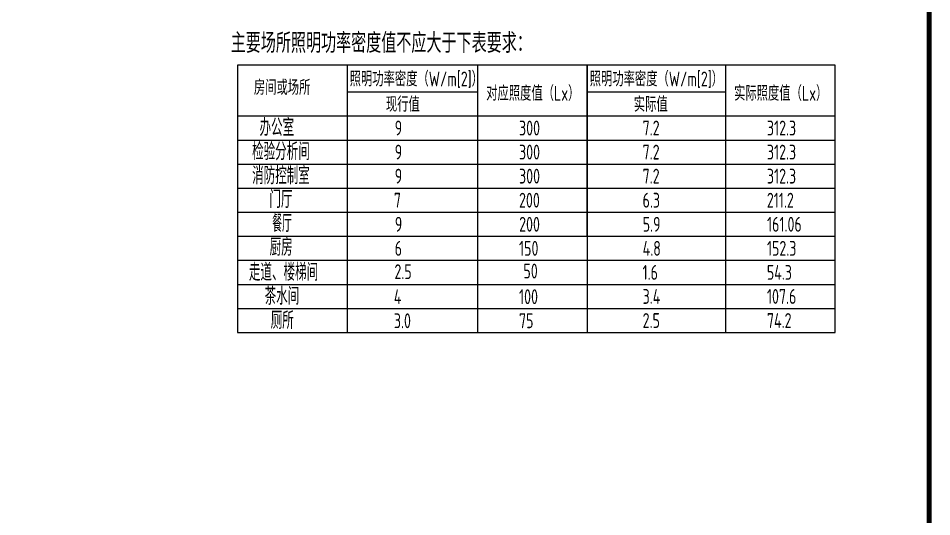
# Model space of a CAD drawing. Extents: x 6250600 to 6678662, y -692028 to -290561.
# Drawn here: x 6300957 to 6319397, y -361360 to -351291 of the extents above; entities that cross this region are included whole.
import ezdxf

# ---------------------------------------------------------------- set-up
doc = ezdxf.new("R2010")
doc.units = 0
doc.header["$LTSCALE"] = 1000
doc.header["$MEASUREMENT"] = 0
doc.layers.get('0').update_dxf_attribs({"linetype": 'CONTINUOUS'})
for name, color, linetype in [('JZ', 7, 'CONTINUOUS'), ('文字', 11, 'CONTINUOUS'), ('电气', 7, 'CONTINUOUS')]:
    doc.layers.add(name, color=color, linetype=linetype)
doc.styles.add('SCEI', font='sceie.shx', dxfattribs={"width": 0.8, "height": 400, "bigfont": 'sceic.shx'})

msp = doc.modelspace()

# ---------------------------------------------------------------- linework, layer by layer
at = {"color": 0, "const_width": 100}
msp.add_lwpolyline([(6319346.9, -371378.7), (6263446.9, -371378.7), (6263446.9, -331378.7), (6319346.9, -331378.7)], close=True, dxfattribs=at)
at = {"layer": 'JZ', "color": 3, "ltscale": 1000}
for p, q in [((6305379.7, -352238.1), (6305379.7, -357638.4)), ((6317448.5, -352238.1), (6305379.7, -352238.1)), ((6307598.2, -352238.1), (6307598.2, -357638.4)), ((6310228.6, -352243.3), (6310228.6, -357638.4)), ((6312444.1, -355694.4), (6312444.1, -352238.1)), ((6312444.1, -352238.1), (6312444.1, -357638.4)), ((6315233, -352243.3), (6315233, -357638.4)), ((6317448.5, -357638.4), (6317448.5, -352238.1)), ((6307598.2, -352780.3), (6310228.6, -352780.3)), ((6312444.1, -352780.3), (6315233, -352780.3)), ((6305379.7, -353264.4), (6317444.6, -353264.4)), ((6305379.7, -353750.4), (6317446.5, -353750.4)), ((6305379.7, -354236.4), (6317448.2, -354236.4)), ((6305379.7, -354722.4), (6317447.5, -354722.4)), ((6305379.7, -355208.4), (6317446.5, -355208.4)), ((6305379.7, -355694.4), (6317448.5, -355694.4)), ((6305379.7, -356180.4), (6317446.5, -356180.4)), ((6305379.7, -356666.4), (6317447.5, -356666.4)), ((6305379.7, -357152.4), (6317446.5, -357152.4)), ((6305379.7, -357638.4), (6317448.5, -357638.4))]:
    msp.add_line(p, q, dxfattribs=at)

# ---------------------------------------------------------------- texts
at = {"layer": '文字', "color": 3, "style": 'SCEI', "width": 0.8}
for s, p in [('照明功率密度（W/m[2]）', (6307646.8, -352667.1)), ('照明功率密度（W/m[2]）', (6312492.8, -352667.1)), ('房间或场所', (6305713.6, -352839.2)), ('对应照度值（Lx）', (6310402.9, -352957.3)), ('实际照度值（Lx）', (6315407.3, -352957.3)), ('现行值', (6308377.7, -353180.1)), ('实际值', (6313382.1, -353180.1)), ('9', (6308556.9, -353658.6)), ('300', (6311065.7, -353658.6)), ('7.2', (6313561, -353658.6)), ('312.3', (6316069.8, -353658.6)), ('9', (6308556.9, -354144.6)), ('300', (6311065.7, -354144.6)), ('7.2', (6313561, -354144.6)), ('312.3', (6316069.8, -354144.6)), ('9', (6308556.9, -354630.6)), ('300', (6311065.7, -354630.6)), ('7.2', (6313561, -354630.6)), ('312.3', (6316069.8, -354630.6)), ('7', (6308539.3, -355116.6)), ('200', (6311065.7, -355116.6)), ('6.3', (6313559.3, -355116.6)), ('211.2', (6316068.2, -355116.6)), ('9', (6308558.8, -355602.6)), ('200', (6311067.7, -355602.6)), ('5.9', (6313563.2, -355602.6)), ('161.06', (6316072.1, -355602.6)), ('6', (6308556.9, -356088.7)), ('150', (6311065.7, -356088.7)), ('4.8', (6313561.3, -356088.7)), ('152.3', (6316070.2, -356088.7)), ('50', (6311154.7, -356547)), ('2.5', (6308550.2, -356560.6)), ('1.6', (6313559.3, -356574.7)), ('54.3', (6316068.2, -356574.7)), ('4', (6308539.3, -357065.9)), ('100', (6311065.7, -357065.9)), ('3.4', (6313561.3, -357060.7)), ('107.6', (6316070.2, -357060.7)), ('3.0', (6308539.3, -357551.9)), ('75', (6311065.7, -357551.9)), ('2.5', (6313561.3, -357546.7)), ('74.2', (6316070.2, -357546.7))]:
    msp.add_text(s, height=300, dxfattribs=at).set_placement(p)
at = {"layer": '电气', "color": 3, "style": 'SCEI'}
for s, height, width, p in [('主要场所照明功率密度值不应大于下表要求：', 400, 0.8, (6305244.9, -351990.5)), ('办公室', 350, 0.7, (6305827.7, -353671.5)), ('检验分析间', 350, 0.7, (6305677.7, -354157.5)), ('消防控制室', 350, 0.7, (6305677.7, -354643.5)), ('门厅', 350, 0.7, (6306026.4, -355123.2)), ('餐厅', 350, 0.6, (6306082.6, -355608.3)), ('厨房', 350, 0.7, (6306031.2, -356088.8)), ('走道、楼梯间', 350, 0.7, (6305613.2, -356594.9)), ('茶水间', 350, 0.7, (6305929.8, -357079.4)), ('厕所', 350, 0.7, (6306053, -357567.1))]:
    msp.add_text(s, height=height, dxfattribs=dict(at, width=width)).set_placement(p)

doc.saveas('drawing.dxf')
